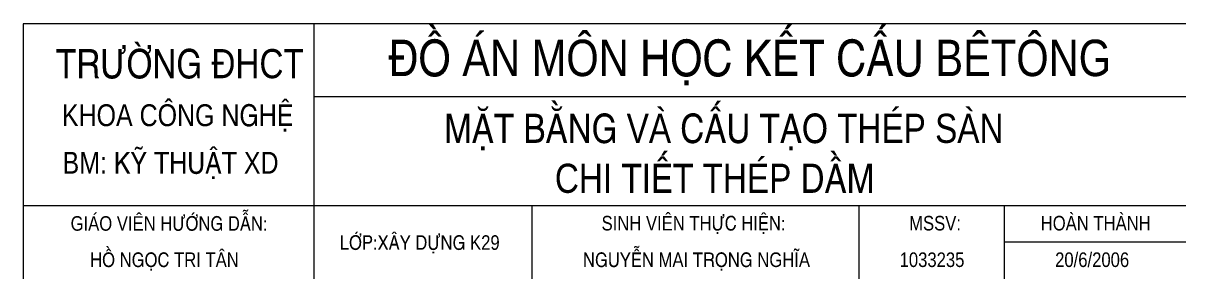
# Model space of a CAD drawing. Extents: x -317 to 3482, y -2056 to 752.
# Drawn here: x 783.2 to 943.2, y -909.3 to -874.2 of the extents above; entities that cross this region are included whole.
import ezdxf

# ---------------------------------------------------------------- set-up
doc = ezdxf.new("R2010")
doc.units = 0
doc.header["$MEASUREMENT"] = 0
doc.layers.add('TEXT', color=7, linetype='CONTINUOUS')
doc.layers.add('THEP', color=6, linetype='CONTINUOUS')
doc.styles.add('DIM-NEW', font='VHELVCN.TTF')

msp = doc.modelspace()

# ---------------------------------------------------------------- linework, layer by layer
at = {"layer": 'THEP'}
for p, q in [((823.231, -874.296), (823.231, -909.296)), ((943.231, -899.296), (783.231, -899.296)), ((853.231, -899.296), (853.231, -909.296)), ((898.231, -899.296), (898.231, -909.296)), ((918.231, -899.296), (918.231, -909.296)), ((943.231, -904.296), (918.231, -904.296))]:
    msp.add_line(p, q, dxfattribs=at)
for points in [[(943.231, -874.296), (783.231, -874.296), (783.231, -909.296)], [(943.231, -884.296), (823.231, -884.296)]]:
    msp.add_lwpolyline(points, dxfattribs=at)

# ---------------------------------------------------------------- texts
at = {"layer": 'TEXT', "style": 'DIM-NEW'}
for s, height, p in [('ÑOÀ AÙN MOÂN HOÏC KEÁT CAÁU BEÂTOÂNG', 5, (833.506, -881.466)), ('TRÖÔØNG ÑHCT', 4, (787.736, -881.751)), ('KHOA COÂNG NGHEÄ', 3, (788.554, -888.336)), ('MAËT BAÈNG VAØ CAÁU TAÏO THEÙP SAØN', 4, (841.158, -890.637)), ('BM: KYÕ THUAÄT XD', 3, (788.639, -894.868)), ('CHI TIEÁT THEÙP DAÀM', 4, (856.401, -897.502)), ('GIAÙO VIEÂN HÖÔÙNG DAÃN:', 2, (789.747, -902.705)), ('SINH VIEÂN THÖÏC HIEÄN:', 2, (862.831, -902.667)), ('MSSV:', 2, (905.163, -902.667)), ('HOAØN THAØNH', 2, (923.269, -902.667)), ('LÔÙP:XAÂY DÖÏNG K29', 2, (826.794, -905.328)), ('HOÀ NGOÏC TRI TAÂN', 2, (792.442, -907.689)), ('NGUYEÃN MAI TROÏNG NGHÓA', 2, (860.27, -907.689)), ('20/6/2006', 2, (925.252, -907.689)), ('1033235', 2, (903.848, -907.689))]:
    msp.add_text(s, height=height, dxfattribs=at).set_placement(p)

doc.saveas('drawing.dxf')
